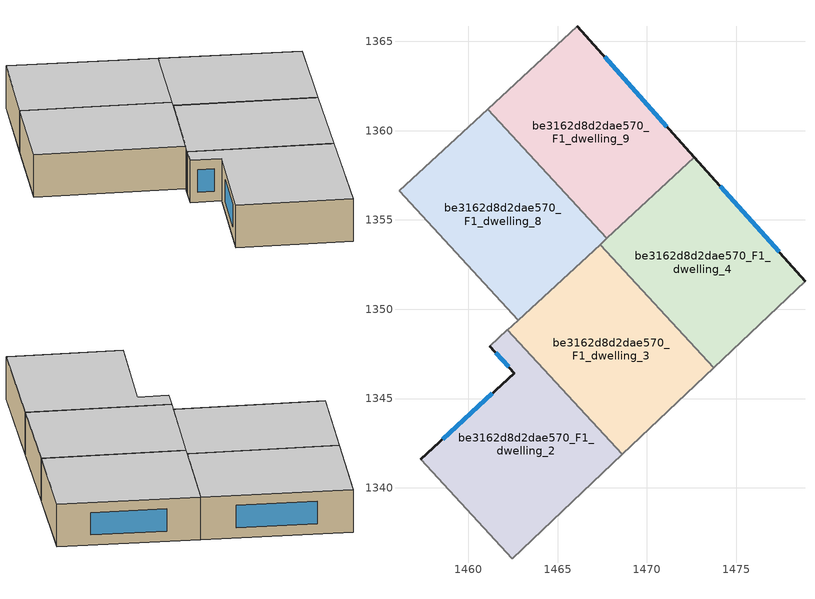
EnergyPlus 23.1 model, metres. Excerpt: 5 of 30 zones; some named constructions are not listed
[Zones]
be3162d8d2dae570_F1_dwelling_2
 floor to be3162d8d2dae570_F0_dwelling_2 (EU_floor_Construction): 1462.2,1348.84 1468.63,1341.87 1462.47,1336.02 1457.33,1341.6 1462.59,1346.41 1461.2,1347.92 z3
 wall outside (EU_wall_Construction): 1461.2,1347.92 1462.59,1346.41 1457.33,1341.6 z3:6
 wall to be3162d8d2dae570_F1_dwelling_3 (EU_wall_Construction): 1468.63,1341.87 1462.2,1348.84 z3:6
 wall adiabatic (EU_wall_Construction): 1462.47,1336.02 1468.63,1341.87 z3:6
 wall to be3162d8d2dae570_F1_dwelling_1 (EU_wall_Construction): 1457.33,1341.6 1462.47,1336.02 z3:6
 wall to be3162d8d2dae570_F1_dwelling_7 (EU_wall_Construction): 1462.2,1348.84 1461.2,1347.92 z3:6
 window (EU_Window_Construction): 1461.35,1345.28 1458.56,1342.73 / 1461.53,1347.56 1462.26,1346.77 z3.7:5.3
 ceiling to be3162d8d2dae570_F2_dwelling_2 (EU_floor_Construction): 1468.63,1341.87 1462.2,1348.84 1461.2,1347.92 1462.59,1346.41 1457.33,1341.6 1462.47,1336.02 z6
be3162d8d2dae570_F1_dwelling_3
 floor to be3162d8d2dae570_F0_dwelling_3 (EU_floor_Construction): 1467.38,1353.62 1473.75,1346.73 1468.63,1341.87 1462.2,1348.84 z3
 wall to be3162d8d2dae570_F1_dwelling_4 (EU_wall_Construction): 1473.75,1346.73 1467.38,1353.62 z3:6
 wall adiabatic (EU_wall_Construction): 1468.63,1341.87 1473.75,1346.73 z3:6
 wall to be3162d8d2dae570_F1_dwelling_8 (EU_wall_Construction): 1467.38,1353.62 1462.8,1349.4 z3:6
 wall to be3162d8d2dae570_F1_dwelling_7 (EU_wall_Construction): 1462.8,1349.39 1462.2,1348.84 z3:6
 ceiling to be3162d8d2dae570_F2_dwelling_3 (EU_floor_Construction): 1473.75,1346.73 1467.38,1353.62 1462.2,1348.84 1468.63,1341.87 z6
be3162d8d2dae570_F1_dwelling_4
 floor to be3162d8d2dae570_F0_dwelling_4 (EU_floor_Construction): 1472.67,1358.51 1478.86,1351.58 1473.75,1346.73 1467.38,1353.62 z3
 wall outside (EU_wall_Construction): 1478.86,1351.58 1472.67,1358.51 z3:6
 wall adiabatic (EU_wall_Construction): 1473.75,1346.73 1478.86,1351.58 z3:6
 wall to be3162d8d2dae570_F1_dwelling_9 (EU_wall_Construction): 1472.67,1358.51 1467.77,1353.98 z3:6
 wall to be3162d8d2dae570_F1_dwelling_8 (EU_wall_Construction): 1467.77,1353.98 1467.38,1353.62 z3:6
 window (EU_Window_Construction): 1477.41,1353.21 1474.12,1356.88 z3.7:5.3
 ceiling to be3162d8d2dae570_F2_dwelling_4 (EU_floor_Construction): 1478.86,1351.58 1472.67,1358.51 1467.38,1353.62 1473.75,1346.73 z6
be3162d8d2dae570_F1_dwelling_8
 floor to be3162d8d2dae570_F0_dwelling_8 (EU_floor_Construction): 1461.09,1361.21 1467.77,1353.98 1462.8,1349.39 1456.12,1356.63 z3
 wall to be3162d8d2dae570_F1_dwelling_7 (EU_wall_Construction): 1456.12,1356.63 1462.8,1349.39 z3:6
 wall adiabatic (EU_wall_Construction): 1461.09,1361.21 1456.12,1356.63 z3:6
 wall to be3162d8d2dae570_F1_dwelling_9 (EU_wall_Construction): 1467.77,1353.98 1461.09,1361.21 z3:6
 ceiling to be3162d8d2dae570_F2_dwelling_8 (EU_floor_Construction): 1467.77,1353.98 1461.09,1361.21 1456.12,1356.63 1462.8,1349.39 z6
be3162d8d2dae570_F1_dwelling_9
 floor to be3162d8d2dae570_F0_dwelling_9 (EU_floor_Construction): 1466.11,1365.85 1472.67,1358.51 1467.77,1353.98 1461.09,1361.21 z3
 wall outside (EU_wall_Construction): 1472.67,1358.51 1466.11,1365.85 z3:6
 wall adiabatic (EU_wall_Construction): 1466.11,1365.85 1461.09,1361.21 z3:6
 window (EU_Window_Construction): 1471.13,1360.23 1467.65,1364.13 z3.7:5.3
 ceiling to be3162d8d2dae570_F2_dwelling_9 (EU_floor_Construction): 1472.67,1358.51 1466.11,1365.85 1461.09,1361.21 1467.77,1353.98 z6
[SCHEDULE:CONSTANT]
Name | Hourly Value
EU_AlwaysOn | 1
EU_CoolingOff | 0
[SCHEDULE:FILE] Column Number=1; Rows to Skip at Top=0; Number of Hours of Data=8760; Column Separator=Comma; Interpolate to Timestep=No; Minutes per Item=60; Adjust Schedule for Daylight Savings=Yes
Name | File
EU_Step8_GainSchedule_be3162d8d2dae570_F2_dwelling_4_f000 | ../../schedules/be3162d8d2dae570/be3162d8d2dae570_F2_dwelling_4_f000_gain.csv
EU_Step8_GainSchedule_be3162d8d2dae570_F2_dwelling_5_f000 | ../../schedules/be3162d8d2dae570/be3162d8d2dae570_F2_dwelling_5_f000_gain.csv
EU_Step8_GainSchedule_be3162d8d2dae570_F2_dwelling_6_f000 | ../../schedules/be3162d8d2dae570/be3162d8d2dae570_F2_dwelling_6_f000_gain.csv
EU_Step8_GainSchedule_be3162d8d2dae570_F2_dwelling_7_f000 | ../../schedules/be3162d8d2dae570/be3162d8d2dae570_F2_dwelling_7_f000_gain.csv
EU_Step8_GainSchedule_be3162d8d2dae570_F2_dwelling_8_f000 | ../../schedules/be3162d8d2dae570/be3162d8d2dae570_F2_dwelling_8_f000_gain.csv
EU_Step8_GainSchedule_be3162d8d2dae570_F2_dwelling_9_f000 | ../../schedules/be3162d8d2dae570/be3162d8d2dae570_F2_dwelling_9_f000_gain.csv
